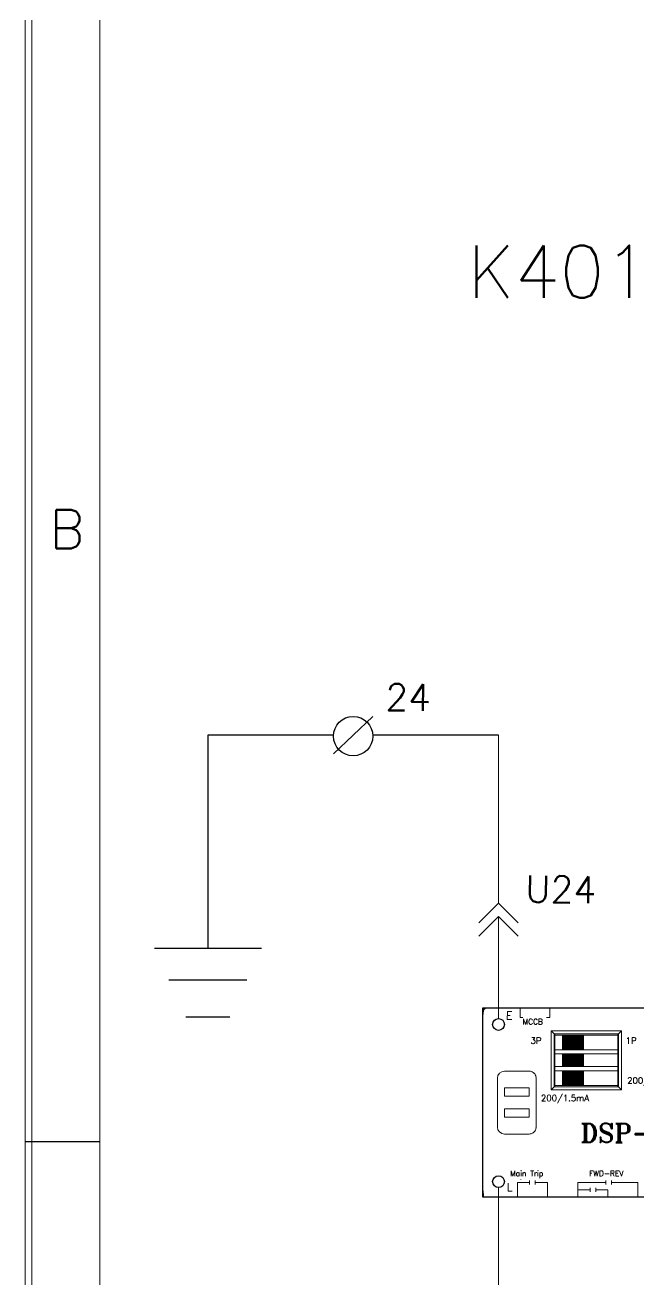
# Model space of a CAD drawing. Header units: millimetres. Extents: x 107 to 2900, y 85 to 3996.
# Drawn here: x 1976.5 to 2034.9, y 421.8 to 541.1 of the extents above; entities that cross this region are included whole.
import ezdxf
from ezdxf.enums import TextEntityAlignment as Align
from ezdxf.lldxf.tags import DXFTag

# ---------------------------------------------------------------- set-up
doc = ezdxf.new("R2010")
doc.units = ezdxf.units.MM
for name, color, linetype in [('1', 1, 'CENTER'), ('20', 2, 'Continuous'), ('30', 3, 'Continuous'), ('70', 7, 'Continuous')]:
    doc.layers.add(name, color=color, linetype=linetype)
doc.styles.add('SIMPLEX', font='SIMPLEX')
doc.styles.add('STYLE2', font='romant.shx')
tags = doc.linetypes.add('CENTER', pattern=[2, 1.25, -0.25, 0.25, -0.25]).pattern_tags.tags
tags[10:11] = [DXFTag(74, 4), DXFTag(75, 0), DXFTag(340, '0'), DXFTag(46, 1.0), DXFTag(50, 0.0), DXFTag(44, 0.0), DXFTag(45, 0.0)]
tags[8:9] = [DXFTag(74, 4), DXFTag(75, 0), DXFTag(340, '0'), DXFTag(46, 1.0), DXFTag(50, 0.0), DXFTag(44, 0.0), DXFTag(45, 0.0)]
tags[6:7] = [DXFTag(74, 4), DXFTag(75, 0), DXFTag(340, '0'), DXFTag(46, 1.0), DXFTag(50, 0.0), DXFTag(44, 0.0), DXFTag(45, 0.0)]
tags[4:5] = [DXFTag(74, 4), DXFTag(75, 0), DXFTag(340, '0'), DXFTag(46, 1.0), DXFTag(50, 0.0), DXFTag(44, 0.0), DXFTag(45, 0.0)]

msp = doc.modelspace()

# ---------------------------------------------------------------- hatches: boundary and pattern name
at = {"layer": '70', "lineweight": 15}
h = msp.add_hatch(dxfattribs=at)
h.set_pattern_fill('ANSI31', color=256, scale=0.399168, style=0)
h.set_pattern_definition([(45, (769.089085, 5360.300635), (-0.03528179995, 0.03528179995), [])])
h.paths.add_polyline_path([(2029.647, 445.12), (2027.651, 445.12), (2027.651, 443.722), (2029.647, 443.722)])
h.paths.add_polyline_path([(2029.647, 443.323), (2027.651, 443.323), (2027.651, 442.127), (2029.647, 442.127)])
h.paths.add_polyline_path([(2029.647, 441.728), (2027.651, 441.728), (2027.651, 440.331), (2029.647, 440.331)])

# ---------------------------------------------------------------- linework, layer by layer
for p, q in [((2009.6, 475.413), (2005.858, 471.847)), ((2021.554, 457.651), (2019.683, 455.78)), ((2023.425, 455.78), (2021.554, 457.651)), ((2021.554, 456.382), (2019.683, 454.511)), ((2023.425, 454.511), (2021.554, 456.382))]:
    msp.add_line(p, q)
at = {"color": 1}
for p, q in [((2005.86, 473.63), (1993.904, 473.63)), ((1993.904, 473.63), (1993.904, 453.377)), ((2021.554, 473.63), (2009.598, 473.63)), ((1988.811, 453.377), (1998.998, 453.377)), ((1990.193, 450.378), (1997.615, 450.378)), ((1991.817, 446.851), (1995.991, 446.851))]:
    msp.add_line(p, q, dxfattribs=at)
at = {"color": 7, "lineweight": 30}
for p, q in [((2081.132, 447.668), (2020.044, 447.668)), ((2020.044, 447.668), (2020.044, 429.737)), ((2020.044, 429.737), (2081.132, 429.737))]:
    msp.add_line(p, q, dxfattribs=at)
at = {"color": 7, "lineweight": 15}
for p, q in [((2026.552, 439.923), (2026.552, 445.527)), ((2026.552, 445.527), (2033.247, 445.527)), ((2026.84, 445.239), (2026.552, 445.527)), ((2026.84, 440.211), (2026.84, 445.239)), ((2026.84, 445.239), (2032.96, 445.239)), ((2026.84, 445.12), (2032.96, 445.12)), ((2026.899, 440.211), (2026.899, 445.239)), ((2029.647, 443.722), (2029.647, 445.12)), ((2032.9, 445.239), (2032.9, 440.211)), ((2032.96, 445.239), (2033.247, 445.527)), ((2032.96, 445.239), (2032.96, 440.211)), ((2033.247, 445.527), (2033.247, 439.923)), ((2026.899, 443.722), (2032.9, 443.722)), ((2026.899, 443.323), (2032.9, 443.323)), ((2029.647, 442.127), (2029.647, 443.323)), ((2022.112, 441.692), (2024.471, 441.692)), ((2032.96, 442.127), (2026.899, 442.127)), ((2032.96, 441.728), (2026.899, 441.728)), ((2029.647, 440.331), (2029.647, 441.728)), ((2021.451, 436.374), (2021.451, 441.031)), ((2025.131, 441.031), (2025.131, 436.374)), ((2026.84, 440.211), (2026.552, 439.923)), ((2032.9, 440.331), (2026.84, 440.331)), ((2032.96, 440.211), (2026.84, 440.211)), ((2032.96, 440.211), (2033.247, 439.923)), ((2033.247, 439.923), (2026.552, 439.923)), ((2024.471, 435.713), (2022.112, 435.713))]:
    msp.add_line(p, q, dxfattribs=at)
at = {"color": 7, "lineweight": 0}
for p, q in [((2022.112, 440.096), (2024.471, 440.096)), ((2022.112, 439.297), (2024.471, 439.297)), ((2022.112, 438.1), (2024.471, 438.1)), ((2022.112, 437.302), (2024.471, 437.302))]:
    msp.add_line(p, q, dxfattribs=at)
at = {"color": 7, "lineweight": 30}
msp.add_arc((2020.443, 447.268), 0.399, 90, 180, dxfattribs=at)
at = {"color": 7, "lineweight": 15}
for points in [[(2020.139, 447.668), (2020.104, 447.346), (2020.072, 447.025), (2020.044, 446.702)], [(2022.112, 441.692), (2021.746, 441.692), (2021.451, 441.396), (2021.451, 441.031)], [(2021.451, 436.374), (2021.451, 436.009), (2021.746, 435.713), (2022.112, 435.713)], [(2020.044, 430.703), (2020.072, 430.38), (2020.104, 430.059), (2020.139, 429.737)]]:
    msp.add_open_spline(points, degree=3, dxfattribs=at)
for points, knots in [([(2025.131, 441.031), (2025.096, 441.34), (2025.161, 440.931), (2025.099, 441.236), (2024.97, 441.518), (2025.158, 441.15), (2025.005, 441.42), (2024.795, 441.649), (2025.088, 441.357), (2024.859, 441.566), (2024.589, 441.719), (2024.957, 441.531), (2024.675, 441.66), (2024.37, 441.722), (2024.779, 441.657), (2024.471, 441.692)], [0, 0, 0, 0, 1, 1, 1, 2, 2, 2, 3, 3, 3, 4, 4, 4, 5, 5, 5, 5]), ([(2024.471, 435.713), (2024.779, 435.748), (2024.37, 435.683), (2024.675, 435.745), (2024.957, 435.874), (2024.589, 435.687), (2024.859, 435.839), (2025.088, 436.049), (2024.795, 435.756), (2025.005, 435.985), (2025.158, 436.255), (2024.97, 435.887), (2025.099, 436.169), (2025.161, 436.474), (2025.096, 436.065), (2025.131, 436.374)], [0, 0, 0, 0, 1, 1, 1, 2, 2, 2, 3, 3, 3, 4, 4, 4, 5, 5, 5, 5]), ([(2023.686, 431.376), (2023.686, 431.373), (2023.684, 431.372), (2023.682, 431.372), (2023.68, 431.372), (2023.678, 431.373), (2023.678, 431.376), (2023.678, 431.377), (2023.68, 431.379), (2023.682, 431.379), (2023.684, 431.379), (2023.686, 431.377), (2023.686, 431.376)], [0, 0, 0, 0, 1, 1, 1, 2, 2, 2, 3, 3, 3, 4, 4, 4, 4])]:
    msp.add_open_spline(points, degree=3, knots=knots, dxfattribs=at)
at = {"layer": '1', "color": 0}
for centre, radius in [((2007.729, 473.542), 1.871), ((2021.554, 446.125), 0.561), ((2021.554, 431.184), 0.561)]:
    msp.add_circle(centre, radius, dxfattribs=at)
at = {"layer": '20', "color": 0, "lineweight": 13}
msp.add_lwpolyline([(1983.636, 179.259), (1983.636, 694.851), (2790.18, 694.851), (2790.18, 179.259)], dxfattribs=at)
at = {"layer": '30', "color": 0}
msp.add_line((1976.508, 435.008), (1983.636, 435.008), dxfattribs=at)
at = {"layer": '70', "color": 1, "lineweight": 15}
for p, q in [((2021.554, 457.651), (2021.554, 473.63)), ((2021.554, 446.686), (2021.554, 456.382)), ((2021.555, 394.761), (2021.554, 430.623))]:
    msp.add_line(p, q, dxfattribs=at)
at = {"layer": '70', "lineweight": 15}
for p, q in [((2023.603, 446.777), (2023.603, 447.668)), ((2026.44, 446.777), (2026.44, 447.668)), ((2023.857, 446.777), (2023.603, 446.777)), ((2026.11, 446.777), (2026.44, 446.777)), ((2023.364, 431.088), (2023.364, 429.737)), ((2024.514, 431.088), (2023.364, 431.088)), ((2024.514, 431.29), (2024.514, 430.9)), ((2025.052, 431.29), (2025.052, 430.9)), ((2025.052, 431.088), (2026.201, 431.088)), ((2026.201, 431.088), (2026.201, 429.737)), ((2031.771, 431.088), (2029.113, 431.088)), ((2029.113, 431.088), (2029.113, 429.737)), ((2031.771, 431.29), (2031.771, 430.9)), ((2032.309, 431.29), (2032.309, 430.9)), ((2032.309, 431.088), (2034.823, 431.088)), ((2034.823, 431.088), (2034.823, 429.737)), ((2030.262, 430.393), (2029.113, 430.393)), ((2030.262, 430.594), (2030.262, 430.204)), ((2030.8, 430.594), (2030.8, 430.204)), ((2030.8, 430.393), (2031.95, 430.393)), ((2031.95, 430.393), (2031.95, 429.737))]:
    msp.add_line(p, q, dxfattribs=at)
at = {"layer": '70', "lineweight": 13}
for p, q in [((2027.651, 445.12), (2027.651, 443.722)), ((2027.651, 443.323), (2027.651, 442.127)), ((2027.651, 441.728), (2027.651, 440.331)), ((2022.112, 440.096), (2022.112, 439.297)), ((2024.471, 440.096), (2024.471, 439.297)), ((2022.112, 438.1), (2022.112, 437.302)), ((2024.471, 438.1), (2024.471, 437.302))]:
    msp.add_line(p, q, dxfattribs=at)
at = {"layer": '70', "color": 0, "lineweight": 13}
for points in [[(2797.308, 118.779), (1976.508, 118.779), (1976.508, 701.979), (2797.308, 701.979)], [(2796.66, 119.427), (1977.156, 119.427), (1977.156, 701.331), (2796.66, 701.331)]]:
    msp.add_lwpolyline(points, close=True, dxfattribs=at)

# ---------------------------------------------------------------- texts
at = {"color": 0, "linetype": 'Continuous', "style": 'SIMPLEX'}
msp.add_text('K401', height=4.9896, dxfattribs=at).set_placement((2018.59, 515.204))
at = {"color": 0, "style": 'SIMPLEX'}
for s, height, p in [('24', 2.5369, (2010.764, 475.994)), ('U24', 2.5369, (2024.095, 457.756)), ('E', 0.761, (2022.256, 446.596)), ('L', 0.761, (2022.345, 430.284))]:
    msp.add_text(s, height=height, rotation=359.1121, dxfattribs=at).set_placement(p)
at = {"color": 0, "style": 'STYLE2'}
for s, height, p in [('MCCB', 0.5202, (2023.841, 446.134)), ('3P', 0.5934, (2024.605, 444.298)), ('1P', 0.5934, (2033.647, 444.298)), ('200/100mV', 0.5934, (2033.799, 440.503)), ('200/1.5mA', 0.5934, (2025.593, 438.833)), ('DSP-VIP-RT', 1.7888, (2029.342, 434.913)), ('Main Trip', 0.5202, (2022.656, 431.703)), ('FWD-REV', 0.5202, (2030.175, 431.703))]:
    msp.add_text(s, height=height, dxfattribs=at).set_placement(p)
at = {"layer": '30', "color": 0, "style": 'SIMPLEX'}
msp.add_text('B', height=3.672, dxfattribs=at).set_placement((1980.504, 493.221), align=Align.MIDDLE)

doc.saveas('drawing.dxf')
